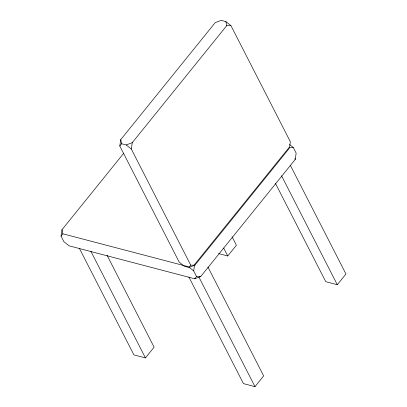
<?xml version="1.0" encoding="UTF-8"?>
<svg xmlns="http://www.w3.org/2000/svg" width="407" height="407" viewBox="0 0 407 407"><rect width="100%" height="100%" fill="white"/><g stroke="black" fill="none" stroke-linecap="round" stroke-linejoin="round"><path stroke-width="0.61" d="M289.586 144.516L293.294 147.497L296.154 153.093L295.192 159.508L200.768 276.46L194.709 278.775L69.007 245.803L63.909 241.697L61.05 236.106L62.012 229.69L123.769 153.2M194.973 265.145L190.741 265.166L188.914 267.455L184.305 266.244L179.207 262.144L119.79 146.032L120.757 139.616L215.181 22.66L221.24 20.35L225.849 21.561L230.947 25.661L290.364 141.773L289.397 148.189L194.973 265.145L189.469 267.246M190.741 265.166L131.324 149.059L132.285 142.643L226.714 25.687L225.849 21.561M200.768 276.46L196.53 276.485L193.671 270.894L194.632 264.479L289.056 147.522L293.294 147.497M119.79 146.032L121.617 143.742L120.757 139.616M61.05 236.106L62.871 233.816L62.012 229.69M194.709 278.775L196.53 276.485M79.345 248.27L133.903 354.889L145.436 357.911L154.095 347.181L107.046 255.235M218.625 253.592L227.732 255.978L236.396 245.248L232.066 236.788M188.899 277.009L243.457 383.623L254.991 386.65L263.655 375.92L207.941 267.048M275.529 183.537L325.758 281.69L337.286 284.717L345.95 273.987L290.527 165.68M121.617 143.742L126.226 144.953L132.285 142.643M226.714 25.687L230.947 25.661M62.871 233.816L188.573 266.788L193.671 270.894M126.226 144.953L131.324 149.059M281.578 175.844L337.286 284.717M223.692 248.082L227.732 255.978M198.987 277.213L254.991 386.65M90.878 251.297L145.436 357.911M294.948 158.328L295.192 159.508"/></g></svg>
